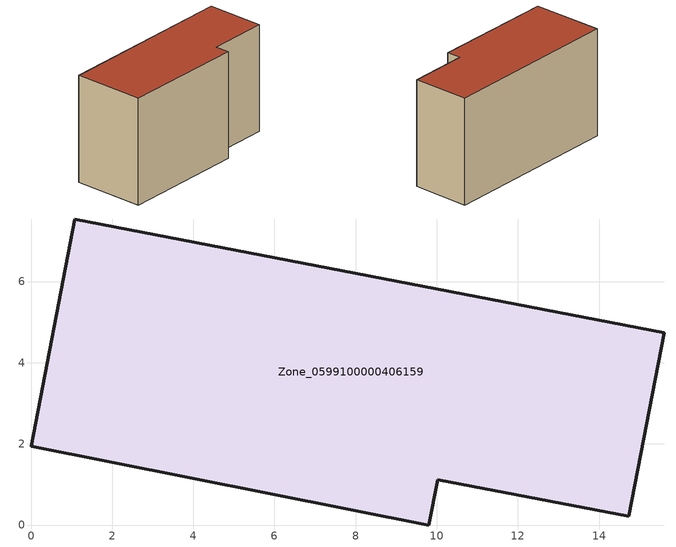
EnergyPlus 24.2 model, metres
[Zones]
Zone_0599100000406159
 floor ground (C_G): 1.08,7.54 15.61,4.74 14.74,0.21 10.02,1.12 9.81,0 0,1.95 z0
 wall outside (C_F): 15.61,4.74 1.08,7.54 0,1.95 9.81,0 10.02,1.12 14.74,0.21 15.61,4.74 z0:8.69
 roof outside (C_R): 1.08,7.54 0,1.95 9.81,0 10.02,1.12 14.74,0.21 15.61,4.74 z8.69
[BUILDING]
Pand.0599100000406159: North Axis=0; Terrain=City; Loads Convergence Tolerance Value=0.04; Temperature Convergence Tolerance Value=0.4; Solar Distribution=FullExterior; Maximum Number of Warmup Days=25; Minimum Number of Warmup Days=1
[Site:Location]
Rotterdam.The.Hague.AP_ZH_NLD Design_Conditions: Latitude=51.96; Longitude=4.45; Time Zone=1; Elevation=-4.5
[SITE:GROUNDTEMPERATURE:BUILDINGSURFACE]
18, 18, 18, 18, 18, 18, 18, 18, 18, 18, 18, 18
[MATERIAL] Thermal Absorptance=0.9; Solar Absorptance=0.7; Visible Absorptance=0.7
Name | Roughness | Thickness | Conductivity | Density | Specific Heat
G.TI.1992-2005 | MediumSmooth | 0.15 | 0.06 | 540 | 1210
F.TI.1992-2005 | Rough | 0.3 | 0.12 | 1920 | 840
R.TI.1992-2005 | MediumRough | 0.2 | 0.08 | 1500 | 1000
[CONSTRUCTION]
C_G: G.TI.1992-2005
C_F: F.TI.1992-2005
C_R: R.TI.1992-2005
[ZONE]
Zone_0599100000406159: Type=1; Multiplier=1; Ceiling Height=Autocalculate; Volume=Autocalculate; Floor Area=autocalculate; Part of Total Floor Area=Yes
[ZONEINFILTRATION:DESIGNFLOWRATE]
Infil_Zone_0599100000406159: Zone or ZoneList or Space or SpaceList=Zone_0599100000406159; Schedule=AlwaysOn; Design Flow Rate Calculation Method=Flow/Area; Flow Rate per Floor Area=0.0015; Constant Term Coefficient=1; Temperature Term Coefficient=0; Velocity Term Coefficient=0; Velocity Squared Term Coefficient=0
[HVACTEMPLATE:ZONE:IDEALLOADSAIRSYSTEM]
Zone_0599100000406159: Maximum Heating Supply Air Temperature=50; Minimum Cooling Supply Air Temperature=13; Maximum Heating Supply Air Humidity Ratio=0.0156; Minimum Cooling Supply Air Humidity Ratio=0.0077; Heating Limit=NoLimit; Cooling Limit=NoLimit; Dehumidification Control Type=ConstantSensibleHeatRatio; Cooling Sensible Heat Ratio=0.7; Dehumidification Setpoint=60; Humidification Control Type=None; Humidification Setpoint=30; Outdoor Air Method=None; Outdoor Air Flow Rate per Person=0.00944; Outdoor Air Flow Rate per Zone Floor Area=0; Outdoor Air Flow Rate per Zone=0; Demand Controlled Ventilation Type=None; Outdoor Air Economizer Type=NoEconomizer; Heat Recovery Type=None; Sensible Heat Recovery Effectiveness=0.7; Latent Heat Recovery Effectiveness=0.65
[ZONECONTROL:THERMOSTAT]
ThermostatControl_Zone_0599100000406159: Zone or ZoneList=Zone_0599100000406159; Control Type Schedule=DualSetpointControlType; Control 1=Thermostat_Zone_0599100000406159; Temperature Difference Between Cutout And Setpoint=0
[THERMOSTATSETPOINT:DUALSETPOINT]
Thermostat_Zone_0599100000406159: Heating Setpoint Temperature Schedule=HeatingSetpoint_Zone_0599100000406159; Cooling Setpoint Temperature Schedule=CoolingSetpoint_Zone_0599100000406159
[SCHEDULE:COMPACT]
HeatingSetpoint_Zone_0599100000406159: Through: 12/31, For: AllDays, Until: 24:00, 21
CoolingSetpoint_Zone_0599100000406159: Through: 12/31, For: AllDays, Until: 24:00, 24
DualSetpointControlType: Through: 12/31, For: AllDays, Until: 24:00, 4
AlwaysOn: Through: 12/31, For: AllDays, Until: 24:00, 1
